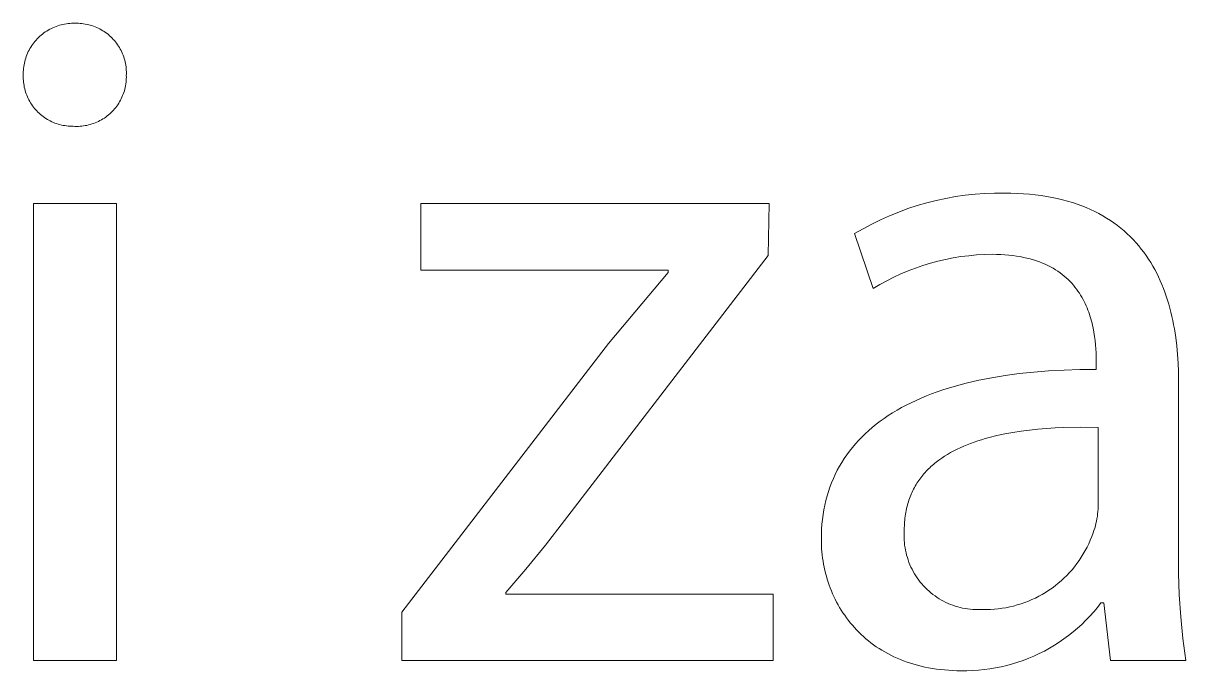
# Model space of a CAD drawing. Header units: millimetres. Extents: x -1656 to 3995, y -637 to 3312.
# Drawn here: x 2394.5 to 2464.1, y -542.4 to -503.6 of the extents above; entities that cross this region are included whole.
import ezdxf

# ---------------------------------------------------------------- set-up
doc = ezdxf.new("R2010")
doc.units = ezdxf.units.MM
doc.header["$MEASUREMENT"] = 0
doc.layers.add('Domyślny', color=7, linetype='Continuous', true_color=0x000000)

msp = doc.modelspace()

# ---------------------------------------------------------------- linework, layer by layer
at = {"layer": 'Domyślny', "color": 18, "lineweight": 15, "true_color": 0x000000}
for p, q in [((2395.71, -504.229), (2395.796, -504.168)), ((2395.796, -504.168), (2395.884, -504.111)), ((2395.884, -504.111), (2395.973, -504.056)), ((2395.973, -504.056), (2396.065, -504.005)), ((2396.065, -504.005), (2396.158, -503.957)), ((2396.158, -503.957), (2396.253, -503.912)), ((2396.253, -503.912), (2396.35, -503.871)), ((2396.35, -503.871), (2396.448, -503.833)), ((2396.448, -503.833), (2396.547, -503.798)), ((2396.547, -503.798), (2396.647, -503.767)), ((2396.647, -503.767), (2396.748, -503.739)), ((2396.748, -503.739), (2396.85, -503.715)), ((2396.85, -503.715), (2396.953, -503.694)), ((2396.953, -503.694), (2397.057, -503.677)), ((2397.057, -503.677), (2397.161, -503.664)), ((2397.161, -503.664), (2397.266, -503.654)), ((2397.266, -503.654), (2397.37, -503.648)), ((2397.37, -503.648), (2397.475, -503.645)), ((2397.475, -503.645), (2397.58, -503.647)), ((2397.58, -503.647), (2397.683, -503.645)), ((2397.683, -503.645), (2397.785, -503.647)), ((2397.785, -503.647), (2397.888, -503.653)), ((2397.888, -503.653), (2397.99, -503.662)), ((2397.99, -503.662), (2398.091, -503.675)), ((2398.091, -503.675), (2398.192, -503.691)), ((2398.192, -503.691), (2398.293, -503.711)), ((2398.293, -503.711), (2398.393, -503.734)), ((2398.393, -503.734), (2398.492, -503.76)), ((2398.492, -503.76), (2398.59, -503.79)), ((2398.59, -503.79), (2398.687, -503.823)), ((2398.687, -503.823), (2398.782, -503.86)), ((2398.782, -503.86), (2398.877, -503.9)), ((2398.877, -503.9), (2398.97, -503.943)), ((2398.97, -503.943), (2399.061, -503.989)), ((2399.061, -503.989), (2399.151, -504.038)), ((2399.151, -504.038), (2399.239, -504.091)), ((2399.239, -504.091), (2399.325, -504.146)), ((2399.325, -504.146), (2399.409, -504.204)), ((2395.046, -504.896), (2395.109, -504.812)), ((2395.109, -504.812), (2395.175, -504.731)), ((2395.175, -504.731), (2395.244, -504.651)), ((2395.244, -504.651), (2395.315, -504.574)), ((2395.315, -504.574), (2395.389, -504.5)), ((2395.389, -504.5), (2395.466, -504.428)), ((2395.466, -504.428), (2395.545, -504.359)), ((2395.545, -504.359), (2395.626, -504.292)), ((2395.626, -504.292), (2395.71, -504.229)), ((2399.409, -504.204), (2399.492, -504.265)), ((2399.492, -504.265), (2399.572, -504.329)), ((2399.572, -504.329), (2399.649, -504.396)), ((2399.649, -504.396), (2399.725, -504.465)), ((2399.725, -504.465), (2399.798, -504.537)), ((2399.798, -504.537), (2399.868, -504.611)), ((2399.868, -504.611), (2399.936, -504.688)), ((2399.936, -504.688), (2400.001, -504.767)), ((2400.001, -504.767), (2400.064, -504.848)), ((2400.064, -504.848), (2400.124, -504.932)), ((2394.655, -505.636), (2394.692, -505.538)), ((2394.692, -505.538), (2394.733, -505.442)), ((2394.733, -505.442), (2394.777, -505.346)), ((2394.777, -505.346), (2394.825, -505.253)), ((2394.825, -505.253), (2394.875, -505.161)), ((2394.875, -505.161), (2394.929, -505.071)), ((2394.929, -505.071), (2394.986, -504.983)), ((2394.986, -504.983), (2395.046, -504.896)), ((2400.124, -504.932), (2400.18, -505.017)), ((2400.18, -505.017), (2400.234, -505.104)), ((2400.234, -505.104), (2400.285, -505.193)), ((2400.285, -505.193), (2400.333, -505.284)), ((2400.333, -505.284), (2400.377, -505.376)), ((2400.377, -505.376), (2400.418, -505.47)), ((2400.418, -505.47), (2400.456, -505.565)), ((2394.49, -506.351), (2394.503, -506.247)), ((2394.503, -506.247), (2394.519, -506.143)), ((2394.519, -506.143), (2394.539, -506.04)), ((2394.539, -506.04), (2394.563, -505.938)), ((2394.563, -505.938), (2394.59, -505.836)), ((2394.59, -505.836), (2394.621, -505.736)), ((2394.621, -505.736), (2394.655, -505.636)), ((2400.456, -505.565), (2400.491, -505.661)), ((2400.491, -505.661), (2400.523, -505.759)), ((2400.523, -505.759), (2400.551, -505.857)), ((2400.551, -505.857), (2400.575, -505.957)), ((2400.575, -505.957), (2400.597, -506.057)), ((2400.597, -506.057), (2400.615, -506.158)), ((2400.615, -506.158), (2400.629, -506.259)), ((2400.629, -506.259), (2400.64, -506.361)), ((2394.474, -506.665), (2394.476, -506.56)), ((2394.476, -506.77), (2394.474, -506.665)), ((2394.474, -506.872), (2394.476, -506.77)), ((2394.476, -506.974), (2394.474, -506.872)), ((2394.476, -506.56), (2394.481, -506.456)), ((2394.481, -506.456), (2394.49, -506.351)), ((2400.64, -506.361), (2400.647, -506.463)), ((2400.647, -506.463), (2400.651, -506.566)), ((2400.649, -506.874), (2400.647, -506.977)), ((2400.651, -506.668), (2400.648, -506.77)), ((2400.648, -506.77), (2400.649, -506.874)), ((2400.651, -506.566), (2400.651, -506.668)), ((2394.481, -507.075), (2394.476, -506.974)), ((2394.49, -507.176), (2394.481, -507.075)), ((2394.503, -507.277), (2394.49, -507.176)), ((2394.519, -507.377), (2394.503, -507.277)), ((2394.538, -507.477), (2394.519, -507.377)), ((2394.561, -507.576), (2394.538, -507.477)), ((2394.587, -507.674), (2394.561, -507.576)), ((2400.557, -507.59), (2400.53, -507.69)), ((2400.581, -507.489), (2400.557, -507.59)), ((2400.601, -507.388), (2400.581, -507.489)), ((2400.618, -507.286), (2400.601, -507.388)), ((2400.631, -507.183), (2400.618, -507.286)), ((2400.641, -507.08), (2400.631, -507.183)), ((2400.647, -506.977), (2400.641, -507.08)), ((2394.616, -507.771), (2394.587, -507.674)), ((2394.649, -507.867), (2394.616, -507.771)), ((2394.685, -507.962), (2394.649, -507.867)), ((2394.725, -508.056), (2394.685, -507.962)), ((2394.767, -508.148), (2394.725, -508.056)), ((2394.813, -508.239), (2394.767, -508.148)), ((2394.862, -508.328), (2394.813, -508.239)), ((2394.914, -508.416), (2394.862, -508.328)), ((2400.295, -508.263), (2400.245, -508.353)), ((2400.342, -508.171), (2400.295, -508.263)), ((2400.387, -508.077), (2400.342, -508.171)), ((2400.427, -507.982), (2400.387, -508.077)), ((2400.465, -507.886), (2400.427, -507.982)), ((2400.499, -507.788), (2400.465, -507.886)), ((2400.53, -507.69), (2400.499, -507.788)), ((2394.968, -508.501), (2394.914, -508.416)), ((2395.026, -508.585), (2394.968, -508.501)), ((2395.087, -508.666), (2395.026, -508.585)), ((2395.15, -508.746), (2395.087, -508.666)), ((2395.216, -508.823), (2395.15, -508.746)), ((2395.285, -508.898), (2395.216, -508.823)), ((2395.356, -508.97), (2395.285, -508.898)), ((2395.429, -509.04), (2395.356, -508.97)), ((2395.505, -509.108), (2395.429, -509.04)), ((2399.734, -509), (2399.658, -509.071)), ((2399.808, -508.928), (2399.734, -509)), ((2399.878, -508.852), (2399.808, -508.928)), ((2399.947, -508.775), (2399.878, -508.852)), ((2400.012, -508.694), (2399.947, -508.775)), ((2400.075, -508.612), (2400.012, -508.694)), ((2400.134, -508.528), (2400.075, -508.612)), ((2400.191, -508.441), (2400.134, -508.528)), ((2400.245, -508.353), (2400.191, -508.441)), ((2395.583, -509.172), (2395.505, -509.108)), ((2395.664, -509.235), (2395.583, -509.172)), ((2395.746, -509.294), (2395.664, -509.235)), ((2395.831, -509.35), (2395.746, -509.294)), ((2395.917, -509.404), (2395.831, -509.35)), ((2396.005, -509.454), (2395.917, -509.404)), ((2396.095, -509.501), (2396.005, -509.454)), ((2396.187, -509.546), (2396.095, -509.501)), ((2396.28, -509.587), (2396.187, -509.546)), ((2396.374, -509.625), (2396.28, -509.587)), ((2396.469, -509.659), (2396.374, -509.625)), ((2396.566, -509.691), (2396.469, -509.659)), ((2396.664, -509.719), (2396.566, -509.691)), ((2396.762, -509.743), (2396.664, -509.719)), ((2398.391, -509.74), (2398.29, -509.763)), ((2398.491, -509.713), (2398.391, -509.74)), ((2398.59, -509.683), (2398.491, -509.713)), ((2398.688, -509.65), (2398.59, -509.683)), ((2398.784, -509.613), (2398.688, -509.65)), ((2398.88, -509.573), (2398.784, -509.613)), ((2398.973, -509.53), (2398.88, -509.573)), ((2399.066, -509.483), (2398.973, -509.53)), ((2399.156, -509.433), (2399.066, -509.483)), ((2399.245, -509.38), (2399.156, -509.433)), ((2399.332, -509.324), (2399.245, -509.38)), ((2399.417, -509.265), (2399.332, -509.324)), ((2399.5, -509.203), (2399.417, -509.265)), ((2399.58, -509.138), (2399.5, -509.203)), ((2399.658, -509.071), (2399.58, -509.138)), ((2396.862, -509.764), (2396.762, -509.743)), ((2396.962, -509.782), (2396.862, -509.764)), ((2397.062, -509.796), (2396.962, -509.782)), ((2397.163, -509.807), (2397.062, -509.796)), ((2397.264, -509.815), (2397.163, -509.807)), ((2397.366, -509.818), (2397.264, -509.815)), ((2397.468, -509.819), (2397.366, -509.818)), ((2397.571, -509.824), (2397.468, -509.819)), ((2397.674, -509.826), (2397.571, -509.824)), ((2397.778, -509.825), (2397.674, -509.826)), ((2397.881, -509.82), (2397.778, -509.825)), ((2397.984, -509.811), (2397.881, -509.82)), ((2398.086, -509.798), (2397.984, -509.811)), ((2398.189, -509.782), (2398.086, -509.798)), ((2398.29, -509.763), (2398.189, -509.782)), ((2450.903, -513.953), (2451.489, -513.89)), ((2451.489, -513.89), (2452.076, -513.847)), ((2452.076, -513.847), (2452.664, -513.825)), ((2452.664, -513.825), (2453.253, -513.823)), ((2453.253, -513.823), (2453.64, -513.827)), ((2453.64, -513.827), (2454.018, -513.84)), ((2454.018, -513.84), (2454.387, -513.86)), ((2454.387, -513.86), (2454.747, -513.889)), ((2454.747, -513.889), (2455.098, -513.925)), ((2395.097, -514.448), (2400.064, -514.448)), ((2395.097, -541.828), (2395.097, -514.448)), ((2400.064, -514.448), (2400.064, -541.828)), ((2418.293, -518.451), (2418.293, -514.442)), ((2418.293, -514.442), (2439.162, -514.442)), ((2439.162, -514.442), (2439.087, -517.566)), ((2447.47, -514.755), (2448.029, -514.571)), ((2448.029, -514.571), (2448.595, -514.408)), ((2448.595, -514.408), (2449.165, -514.264)), ((2449.165, -514.264), (2449.741, -514.14)), ((2449.741, -514.14), (2450.321, -514.037)), ((2450.321, -514.037), (2450.903, -513.953)), ((2455.098, -513.925), (2455.44, -513.969)), ((2455.44, -513.969), (2455.774, -514.021)), ((2455.774, -514.021), (2456.1, -514.08)), ((2456.1, -514.08), (2456.416, -514.146)), ((2456.416, -514.146), (2456.725, -514.22)), ((2456.725, -514.22), (2457.025, -514.3)), ((2457.025, -514.3), (2457.317, -514.387)), ((2457.317, -514.387), (2457.602, -514.482)), ((2457.602, -514.482), (2457.878, -514.582)), ((2457.878, -514.582), (2458.146, -514.689)), ((2445.834, -515.419), (2446.371, -515.179)), ((2446.371, -515.179), (2446.917, -514.957)), ((2446.917, -514.957), (2447.47, -514.755)), ((2458.146, -514.689), (2458.407, -514.803)), ((2458.407, -514.803), (2458.659, -514.923)), ((2458.659, -514.923), (2458.905, -515.049)), ((2458.905, -515.049), (2459.143, -515.18)), ((2459.143, -515.18), (2459.373, -515.318)), ((2444.277, -516.251), (2444.786, -515.956)), ((2444.786, -515.956), (2445.305, -515.678)), ((2445.305, -515.678), (2445.834, -515.419)), ((2459.373, -515.318), (2459.596, -515.461)), ((2459.596, -515.461), (2459.812, -515.61)), ((2459.812, -515.61), (2460.021, -515.764)), ((2460.021, -515.764), (2460.223, -515.923)), ((2460.223, -515.923), (2460.418, -516.088)), ((2445.387, -519.544), (2444.277, -516.251)), ((2460.418, -516.088), (2460.606, -516.257)), ((2460.606, -516.257), (2460.788, -516.431)), ((2460.788, -516.431), (2460.963, -516.61)), ((2460.963, -516.61), (2461.131, -516.794)), ((2461.131, -516.794), (2461.293, -516.982)), ((2461.293, -516.982), (2461.449, -517.174)), ((2461.449, -517.174), (2461.598, -517.37)), ((2461.598, -517.37), (2461.742, -517.571)), ((2439.087, -517.566), (2426.893, -533.448)), ((2448.811, -518.026), (2448.362, -518.164)), ((2449.265, -517.904), (2448.811, -518.026)), ((2449.722, -517.797), (2449.265, -517.904)), ((2450.183, -517.707), (2449.722, -517.797)), ((2450.647, -517.632), (2450.183, -517.707)), ((2451.113, -517.573), (2450.647, -517.632)), ((2451.58, -517.53), (2451.113, -517.573)), ((2452.049, -517.503), (2451.58, -517.53)), ((2452.519, -517.493), (2452.049, -517.503)), ((2452.778, -517.496), (2452.519, -517.493)), ((2453.03, -517.505), (2452.778, -517.496)), ((2453.275, -517.519), (2453.03, -517.505)), ((2453.513, -517.539), (2453.275, -517.519)), ((2453.744, -517.565), (2453.513, -517.539)), ((2453.968, -517.596), (2453.744, -517.565)), ((2454.186, -517.632), (2453.968, -517.596)), ((2454.397, -517.673), (2454.186, -517.632)), ((2454.601, -517.719), (2454.397, -517.673)), ((2454.799, -517.769), (2454.601, -517.719)), ((2454.991, -517.825), (2454.799, -517.769)), ((2455.176, -517.884), (2454.991, -517.825)), ((2455.355, -517.949), (2455.176, -517.884)), ((2455.529, -518.017), (2455.355, -517.949)), ((2455.696, -518.09), (2455.529, -518.017)), ((2455.858, -518.166), (2455.696, -518.09)), ((2461.742, -517.571), (2461.879, -517.775)), ((2461.879, -517.775), (2462.011, -517.983)), ((2462.011, -517.983), (2462.136, -518.195)), ((2433.103, -518.451), (2418.293, -518.451)), ((2429.527, -522.835), (2433.103, -518.582)), ((2433.103, -518.582), (2433.103, -518.451)), ((2447.047, -518.667), (2446.621, -518.865)), ((2447.48, -518.484), (2447.047, -518.667)), ((2447.918, -518.316), (2447.48, -518.484)), ((2448.362, -518.164), (2447.918, -518.316)), ((2456.014, -518.246), (2455.858, -518.166)), ((2456.164, -518.33), (2456.014, -518.246)), ((2456.309, -518.418), (2456.164, -518.33)), ((2456.448, -518.509), (2456.309, -518.418)), ((2456.583, -518.603), (2456.448, -518.509)), ((2456.711, -518.7), (2456.583, -518.603)), ((2456.835, -518.801), (2456.711, -518.7)), ((2462.136, -518.195), (2462.256, -518.41)), ((2462.256, -518.41), (2462.37, -518.629)), ((2462.37, -518.629), (2462.479, -518.851)), ((2445.79, -519.304), (2445.387, -519.544)), ((2446.202, -519.077), (2445.79, -519.304)), ((2446.621, -518.865), (2446.202, -519.077)), ((2456.954, -518.904), (2456.835, -518.801)), ((2457.068, -519.01), (2456.954, -518.904)), ((2457.177, -519.118), (2457.068, -519.01)), ((2457.281, -519.229), (2457.177, -519.118)), ((2457.381, -519.343), (2457.281, -519.229)), ((2457.476, -519.458), (2457.381, -519.343)), ((2457.567, -519.576), (2457.476, -519.458)), ((2462.479, -518.851), (2462.582, -519.075)), ((2462.582, -519.075), (2462.68, -519.303)), ((2462.68, -519.303), (2462.773, -519.534)), ((2457.654, -519.695), (2457.567, -519.576)), ((2457.736, -519.817), (2457.654, -519.695)), ((2457.814, -519.94), (2457.736, -519.817)), ((2457.889, -520.064), (2457.814, -519.94)), ((2457.959, -520.19), (2457.889, -520.064)), ((2462.773, -519.534), (2462.86, -519.767)), ((2462.86, -519.767), (2462.943, -520.003)), ((2462.943, -520.003), (2463.02, -520.241)), ((2458.025, -520.317), (2457.959, -520.19)), ((2458.088, -520.445), (2458.025, -520.317)), ((2458.147, -520.575), (2458.088, -520.445)), ((2458.203, -520.705), (2458.147, -520.575)), ((2458.255, -520.835), (2458.203, -520.705)), ((2458.304, -520.967), (2458.255, -520.835)), ((2463.02, -520.241), (2463.093, -520.481)), ((2463.093, -520.481), (2463.161, -520.724)), ((2463.161, -520.724), (2463.224, -520.968)), ((2458.35, -521.099), (2458.304, -520.967)), ((2458.393, -521.231), (2458.35, -521.099)), ((2458.432, -521.363), (2458.393, -521.231)), ((2458.469, -521.495), (2458.432, -521.363)), ((2458.503, -521.627), (2458.469, -521.495)), ((2463.224, -520.968), (2463.282, -521.214)), ((2463.282, -521.214), (2463.337, -521.463)), ((2463.337, -521.463), (2463.386, -521.712)), ((2458.534, -521.759), (2458.503, -521.627)), ((2458.563, -521.891), (2458.534, -521.759)), ((2458.613, -522.152), (2458.563, -521.891)), ((2458.653, -522.411), (2458.613, -522.152)), ((2463.386, -521.712), (2463.432, -521.963)), ((2463.432, -521.963), (2463.51, -522.469)), ((2417.145, -538.943), (2429.527, -522.835)), ((2458.685, -522.665), (2458.653, -522.411)), ((2458.71, -522.914), (2458.685, -522.665)), ((2458.728, -523.156), (2458.71, -522.914)), ((2463.51, -522.469), (2463.573, -522.979)), ((2458.739, -523.391), (2458.728, -523.156)), ((2458.746, -523.617), (2458.739, -523.391)), ((2458.748, -523.834), (2458.746, -523.617)), ((2463.573, -522.979), (2463.62, -523.492)), ((2463.62, -523.492), (2463.653, -524.007)), ((2458.748, -524.399), (2458.748, -523.834)), ((2463.653, -524.007), (2463.672, -524.523)), ((2450.963, -525.211), (2451.713, -525.037)), ((2451.713, -525.037), (2452.493, -524.884)), ((2452.493, -524.884), (2453.301, -524.751)), ((2453.301, -524.751), (2454.138, -524.64)), ((2454.138, -524.64), (2455.004, -524.549)), ((2455.004, -524.549), (2455.898, -524.48)), ((2455.898, -524.48), (2456.82, -524.431)), ((2456.82, -524.431), (2457.77, -524.404)), ((2457.77, -524.404), (2458.748, -524.399)), ((2463.672, -524.523), (2463.678, -525.039)), ((2463.678, -525.039), (2463.678, -535.276)), ((2448.89, -525.854), (2449.217, -525.734)), ((2449.217, -525.734), (2449.551, -525.619)), ((2449.551, -525.619), (2449.893, -525.509)), ((2449.893, -525.509), (2450.242, -525.405)), ((2450.242, -525.405), (2450.599, -525.305)), ((2450.599, -525.305), (2450.963, -525.211)), ((2447.37, -526.527), (2447.659, -526.383)), ((2447.659, -526.383), (2447.955, -526.243)), ((2447.955, -526.243), (2448.259, -526.108)), ((2448.259, -526.108), (2448.571, -525.978)), ((2448.571, -525.978), (2448.89, -525.854)), ((2446.291, -527.155), (2446.549, -526.991)), ((2446.549, -526.991), (2446.815, -526.832)), ((2446.815, -526.832), (2447.088, -526.677)), ((2447.088, -526.677), (2447.37, -526.527)), ((2445.336, -527.861), (2445.563, -527.677)), ((2445.563, -527.677), (2445.798, -527.498)), ((2445.798, -527.498), (2446.041, -527.324)), ((2446.041, -527.324), (2446.291, -527.155)), ((2444.508, -528.643), (2444.703, -528.441)), ((2444.703, -528.441), (2444.906, -528.243)), ((2444.906, -528.243), (2445.118, -528.049)), ((2445.118, -528.049), (2445.336, -527.861)), ((2452.104, -528.537), (2451.88, -528.603)), ((2452.332, -528.474), (2452.104, -528.537)), ((2452.797, -528.359), (2452.332, -528.474)), ((2453.273, -528.258), (2452.797, -528.359)), ((2453.758, -528.17), (2453.273, -528.258)), ((2454.251, -528.093), (2453.758, -528.17)), ((2454.752, -528.029), (2454.251, -528.093)), ((2455.259, -527.975), (2454.752, -528.029)), ((2455.77, -527.933), (2455.259, -527.975)), ((2456.284, -527.899), (2455.77, -527.933)), ((2456.8, -527.876), (2456.284, -527.899)), ((2457.834, -527.854), (2456.8, -527.876)), ((2458.86, -527.861), (2457.834, -527.854)), ((2458.86, -532.603), (2458.86, -527.861)), ((2443.971, -529.28), (2444.142, -529.063)), ((2444.142, -529.063), (2444.321, -528.851)), ((2444.321, -528.851), (2444.508, -528.643)), ((2450.409, -529.174), (2450.216, -529.272)), ((2450.607, -529.08), (2450.409, -529.174)), ((2450.809, -528.991), (2450.607, -529.08)), ((2451.016, -528.906), (2450.809, -528.991)), ((2451.226, -528.824), (2451.016, -528.906)), ((2451.44, -528.747), (2451.226, -528.824)), ((2451.658, -528.673), (2451.44, -528.747)), ((2451.88, -528.603), (2451.658, -528.673)), ((2443.506, -529.959), (2443.653, -529.728)), ((2443.653, -529.728), (2443.808, -529.501)), ((2443.808, -529.501), (2443.971, -529.28)), ((2449.321, -529.826), (2449.157, -529.95)), ((2449.49, -529.706), (2449.321, -529.826)), ((2449.664, -529.591), (2449.49, -529.706)), ((2449.843, -529.48), (2449.664, -529.591)), ((2450.027, -529.374), (2449.843, -529.48)), ((2450.216, -529.272), (2450.027, -529.374)), ((2443.115, -530.679), (2443.237, -530.434)), ((2443.237, -530.434), (2443.368, -530.194)), ((2443.368, -530.194), (2443.506, -529.959)), ((2448.493, -530.57), (2448.427, -530.645)), ((2448.561, -530.496), (2448.493, -530.57)), ((2448.63, -530.423), (2448.561, -530.496)), ((2448.701, -530.352), (2448.63, -530.423)), ((2448.774, -530.282), (2448.701, -530.352)), ((2448.847, -530.213), (2448.774, -530.282)), ((2448.923, -530.146), (2448.847, -530.213)), ((2449, -530.079), (2448.923, -530.146)), ((2449.078, -530.014), (2449, -530.079)), ((2449.157, -529.95), (2449.078, -530.014)), ((2442.798, -531.441), (2442.895, -531.182)), ((2442.895, -531.182), (2443.001, -530.928)), ((2443.001, -530.928), (2443.115, -530.679)), ((2447.956, -531.292), (2447.905, -531.378)), ((2448.009, -531.206), (2447.956, -531.292)), ((2448.064, -531.122), (2448.009, -531.206)), ((2448.12, -531.039), (2448.064, -531.122)), ((2448.178, -530.958), (2448.12, -531.039)), ((2448.238, -530.878), (2448.178, -530.958)), ((2448.299, -530.799), (2448.238, -530.878)), ((2448.362, -530.721), (2448.299, -530.799)), ((2448.427, -530.645), (2448.362, -530.721)), ((2442.556, -532.243), (2442.628, -531.971)), ((2442.628, -531.971), (2442.709, -531.704)), ((2442.709, -531.704), (2442.798, -531.441)), ((2447.597, -532.025), (2447.56, -532.123)), ((2447.635, -531.928), (2447.597, -532.025)), ((2447.676, -531.833), (2447.635, -531.928)), ((2447.718, -531.739), (2447.676, -531.833)), ((2447.762, -531.647), (2447.718, -531.739)), ((2447.808, -531.556), (2447.762, -531.647)), ((2447.855, -531.467), (2447.808, -531.556)), ((2447.905, -531.378), (2447.855, -531.467)), ((2442.436, -532.801), (2442.492, -532.52)), ((2442.492, -532.52), (2442.556, -532.243)), ((2447.407, -532.634), (2447.382, -532.741)), ((2447.434, -532.529), (2447.407, -532.634)), ((2447.462, -532.425), (2447.434, -532.529)), ((2447.493, -532.323), (2447.462, -532.425)), ((2447.526, -532.222), (2447.493, -532.323)), ((2447.56, -532.123), (2447.526, -532.222)), ((2458.856, -532.75), (2458.86, -532.603)), ((2442.321, -533.67), (2442.351, -533.376)), ((2442.351, -533.376), (2442.389, -533.086)), ((2442.389, -533.086), (2442.436, -532.801)), ((2447.278, -533.413), (2447.268, -533.53)), ((2447.29, -533.297), (2447.278, -533.413)), ((2447.304, -533.183), (2447.29, -533.297)), ((2447.321, -533.07), (2447.304, -533.183)), ((2447.339, -532.959), (2447.321, -533.07)), ((2447.36, -532.849), (2447.339, -532.959)), ((2447.382, -532.741), (2447.36, -532.849)), ((2458.765, -533.479), (2458.793, -533.335)), ((2458.793, -533.335), (2458.815, -533.189)), ((2458.815, -533.189), (2458.834, -533.044)), ((2458.834, -533.044), (2458.847, -532.897)), ((2458.847, -532.897), (2458.856, -532.75)), ((2426.893, -533.448), (2425.757, -534.914)), ((2442.286, -534.272), (2442.299, -533.969)), ((2442.299, -533.969), (2442.321, -533.67)), ((2447.25, -534.015), (2447.241, -534.166)), ((2447.251, -533.891), (2447.25, -534.015)), ((2447.254, -533.769), (2447.251, -533.891)), ((2447.26, -533.649), (2447.254, -533.769)), ((2447.268, -533.53), (2447.26, -533.649)), ((2458.559, -534.184), (2458.609, -534.046)), ((2458.609, -534.046), (2458.655, -533.906)), ((2458.655, -533.906), (2458.696, -533.765)), ((2458.696, -533.765), (2458.733, -533.623)), ((2458.733, -533.623), (2458.765, -533.479)), ((2442.282, -534.579), (2442.286, -534.272)), ((2442.284, -534.765), (2442.282, -534.579)), ((2442.29, -534.951), (2442.284, -534.765)), ((2447.241, -534.166), (2447.237, -534.318)), ((2447.237, -534.318), (2447.238, -534.47)), ((2447.238, -534.47), (2447.244, -534.621)), ((2447.244, -534.621), (2447.256, -534.773)), ((2447.256, -534.773), (2447.272, -534.924)), ((2458.299, -534.831), (2458.393, -534.618)), ((2458.393, -534.618), (2458.48, -534.403)), ((2458.48, -534.403), (2458.559, -534.184)), ((2425.757, -534.914), (2424.583, -536.351)), ((2442.301, -535.137), (2442.29, -534.951)), ((2442.315, -535.322), (2442.301, -535.137)), ((2442.334, -535.507), (2442.315, -535.322)), ((2442.357, -535.691), (2442.334, -535.507)), ((2447.272, -534.924), (2447.294, -535.074)), ((2447.294, -535.074), (2447.321, -535.223)), ((2447.321, -535.223), (2447.354, -535.372)), ((2447.354, -535.372), (2447.391, -535.519)), ((2457.851, -535.646), (2457.973, -535.448)), ((2457.973, -535.448), (2458.089, -535.246)), ((2458.089, -535.246), (2458.197, -535.04)), ((2458.197, -535.04), (2458.299, -534.831)), ((2463.678, -535.276), (2463.68, -536.589)), ((2442.384, -535.874), (2442.357, -535.691)), ((2442.415, -536.057), (2442.384, -535.874)), ((2442.45, -536.239), (2442.415, -536.057)), ((2447.391, -535.519), (2447.433, -535.664)), ((2447.433, -535.664), (2447.48, -535.809)), ((2447.48, -535.809), (2447.532, -535.951)), ((2447.532, -535.951), (2447.589, -536.092)), ((2447.589, -536.092), (2447.651, -536.231)), ((2457.445, -536.212), (2457.587, -536.028)), ((2457.587, -536.028), (2457.722, -535.839)), ((2457.722, -535.839), (2457.851, -535.646)), ((2424.583, -536.351), (2423.374, -537.758)), ((2442.49, -536.42), (2442.45, -536.239)), ((2442.533, -536.601), (2442.49, -536.42)), ((2442.581, -536.78), (2442.533, -536.601)), ((2442.632, -536.957), (2442.581, -536.78)), ((2447.651, -536.231), (2447.718, -536.367)), ((2447.718, -536.367), (2447.789, -536.501)), ((2447.789, -536.501), (2447.865, -536.633)), ((2447.865, -536.633), (2447.945, -536.762)), ((2447.945, -536.762), (2448.029, -536.888)), ((2448.029, -536.888), (2448.118, -537.011)), ((2456.646, -537.055), (2456.817, -536.898)), ((2456.817, -536.898), (2456.983, -536.735)), ((2456.983, -536.735), (2457.143, -536.566)), ((2457.143, -536.566), (2457.297, -536.392)), ((2457.297, -536.392), (2457.445, -536.212)), ((2463.68, -536.589), (2463.724, -537.903)), ((2442.688, -537.134), (2442.632, -536.957)), ((2442.748, -537.309), (2442.688, -537.134)), ((2442.812, -537.483), (2442.748, -537.309)), ((2442.881, -537.656), (2442.812, -537.483)), ((2448.118, -537.011), (2448.211, -537.131)), ((2448.211, -537.131), (2448.308, -537.247)), ((2448.308, -537.247), (2448.409, -537.361)), ((2448.409, -537.361), (2448.514, -537.47)), ((2448.514, -537.47), (2448.623, -537.577)), ((2448.623, -537.577), (2448.735, -537.679)), ((2455.911, -537.624), (2456.102, -537.492)), ((2456.102, -537.492), (2456.288, -537.353)), ((2456.288, -537.353), (2456.47, -537.207)), ((2456.47, -537.207), (2456.646, -537.055)), ((2423.374, -537.758), (2423.374, -537.852)), ((2423.374, -537.852), (2439.388, -537.852)), ((2439.388, -537.852), (2439.388, -541.822)), ((2442.953, -537.827), (2442.881, -537.656)), ((2443.029, -537.996), (2442.953, -537.827)), ((2443.11, -538.163), (2443.029, -537.996)), ((2443.195, -538.329), (2443.11, -538.163)), ((2448.735, -537.679), (2448.85, -537.777)), ((2448.85, -537.777), (2448.969, -537.872)), ((2448.969, -537.872), (2449.091, -537.962)), ((2449.091, -537.962), (2449.216, -538.048)), ((2449.216, -538.048), (2449.344, -538.13)), ((2449.344, -538.13), (2449.475, -538.207)), ((2449.475, -538.207), (2449.608, -538.28)), ((2449.608, -538.28), (2449.743, -538.348)), ((2454.464, -538.361), (2454.681, -538.278)), ((2454.681, -538.278), (2454.895, -538.186)), ((2454.895, -538.186), (2455.105, -538.088)), ((2455.105, -538.088), (2455.312, -537.982)), ((2455.312, -537.982), (2455.516, -537.87)), ((2455.516, -537.87), (2455.716, -537.751)), ((2455.716, -537.751), (2455.911, -537.624)), ((2463.724, -537.903), (2463.81, -539.214)), ((2417.145, -541.822), (2417.145, -538.943)), ((2443.283, -538.492), (2443.195, -538.329)), ((2443.376, -538.654), (2443.283, -538.492)), ((2443.473, -538.813), (2443.376, -538.654)), ((2443.574, -538.97), (2443.473, -538.813)), ((2443.679, -539.125), (2443.574, -538.97)), ((2449.743, -538.348), (2449.881, -538.411)), ((2449.881, -538.411), (2450.021, -538.47)), ((2450.021, -538.47), (2450.163, -538.524)), ((2450.163, -538.524), (2450.307, -538.573)), ((2450.307, -538.573), (2450.452, -538.617)), ((2450.452, -538.617), (2450.599, -538.656)), ((2450.599, -538.656), (2450.747, -538.69)), ((2450.747, -538.69), (2450.896, -538.719)), ((2450.896, -538.719), (2451.046, -538.742)), ((2451.046, -538.742), (2451.196, -538.761)), ((2451.196, -538.761), (2451.348, -538.774)), ((2451.348, -538.774), (2451.499, -538.782)), ((2451.499, -538.782), (2451.651, -538.785)), ((2451.651, -538.785), (2451.803, -538.783)), ((2451.803, -538.783), (2451.954, -538.776)), ((2451.954, -538.776), (2452.187, -538.777)), ((2452.187, -538.777), (2452.419, -538.771)), ((2452.419, -538.771), (2452.652, -538.757)), ((2452.652, -538.757), (2452.883, -538.735)), ((2452.883, -538.735), (2453.114, -538.705)), ((2453.114, -538.705), (2453.343, -538.667)), ((2453.343, -538.667), (2453.571, -538.621)), ((2453.571, -538.621), (2453.797, -538.568)), ((2453.797, -538.568), (2454.022, -538.506)), ((2454.022, -538.506), (2454.244, -538.438)), ((2454.244, -538.438), (2454.464, -538.361)), ((2458.596, -538.917), (2458.366, -539.174)), ((2458.817, -538.653), (2458.596, -538.917)), ((2459.03, -538.38), (2458.817, -538.653)), ((2459.199, -538.38), (2459.03, -538.38)), ((2459.594, -541.824), (2459.199, -538.38)), ((2443.788, -539.277), (2443.679, -539.125)), ((2443.901, -539.427), (2443.788, -539.277)), ((2444.018, -539.575), (2443.901, -539.427)), ((2444.14, -539.72), (2444.018, -539.575)), ((2457.88, -539.665), (2457.625, -539.897)), ((2458.127, -539.424), (2457.88, -539.665)), ((2458.366, -539.174), (2458.127, -539.424)), ((2463.81, -539.214), (2463.939, -540.521)), ((2444.265, -539.862), (2444.14, -539.72)), ((2444.394, -540.001), (2444.265, -539.862)), ((2444.528, -540.137), (2444.394, -540.001)), ((2444.665, -540.271), (2444.528, -540.137)), ((2444.807, -540.401), (2444.665, -540.271)), ((2457.092, -540.336), (2456.814, -540.541)), ((2457.362, -540.121), (2457.092, -540.336)), ((2457.625, -539.897), (2457.362, -540.121)), ((2444.952, -540.528), (2444.807, -540.401)), ((2445.102, -540.652), (2444.952, -540.528)), ((2445.256, -540.773), (2445.102, -540.652)), ((2445.413, -540.89), (2445.256, -540.773)), ((2445.575, -541.003), (2445.413, -540.89)), ((2445.741, -541.113), (2445.575, -541.003)), ((2456.24, -540.923), (2455.943, -541.1)), ((2456.53, -540.737), (2456.24, -540.923)), ((2456.814, -540.541), (2456.53, -540.737)), ((2463.939, -540.521), (2464.111, -541.824)), ((2445.911, -541.219), (2445.741, -541.113)), ((2446.084, -541.322), (2445.911, -541.219)), ((2446.262, -541.42), (2446.084, -541.322)), ((2446.444, -541.515), (2446.262, -541.42)), ((2446.63, -541.606), (2446.444, -541.515)), ((2446.82, -541.692), (2446.63, -541.606)), ((2447.014, -541.774), (2446.82, -541.692)), ((2447.211, -541.852), (2447.014, -541.774)), ((2454.702, -541.702), (2454.38, -541.826)), ((2455.02, -541.567), (2454.702, -541.702)), ((2455.333, -541.422), (2455.02, -541.567)), ((2455.641, -541.266), (2455.333, -541.422)), ((2455.943, -541.1), (2455.641, -541.266)), ((2400.064, -541.828), (2395.097, -541.828)), ((2439.388, -541.822), (2417.145, -541.822)), ((2447.413, -541.926), (2447.211, -541.852)), ((2447.619, -541.995), (2447.413, -541.926)), ((2447.829, -542.059), (2447.619, -541.995)), ((2448.043, -542.119), (2447.829, -542.059)), ((2448.26, -542.174), (2448.043, -542.119)), ((2448.482, -542.225), (2448.26, -542.174)), ((2448.708, -542.27), (2448.482, -542.225)), ((2448.937, -542.31), (2448.708, -542.27)), ((2449.171, -542.346), (2448.937, -542.31)), ((2449.409, -542.376), (2449.171, -542.346)), ((2449.65, -542.4), (2449.409, -542.376)), ((2449.896, -542.42), (2449.65, -542.4)), ((2450.145, -542.434), (2449.896, -542.42)), ((2450.399, -542.442), (2450.145, -542.434)), ((2450.656, -542.445), (2450.399, -542.442)), ((2451.001, -542.447), (2450.656, -542.445)), ((2451.346, -542.436), (2451.001, -542.447)), ((2451.691, -542.415), (2451.346, -542.436)), ((2452.034, -542.381), (2451.691, -542.415)), ((2452.376, -542.336), (2452.034, -542.381)), ((2452.717, -542.279), (2452.376, -542.336)), ((2453.055, -542.211), (2452.717, -542.279)), ((2453.391, -542.132), (2453.055, -542.211)), ((2453.724, -542.041), (2453.391, -542.132)), ((2454.054, -541.939), (2453.724, -542.041)), ((2454.38, -541.826), (2454.054, -541.939)), ((2464.111, -541.824), (2459.594, -541.824))]:
    msp.add_line(p, q, dxfattribs=at)

doc.saveas('drawing.dxf')
